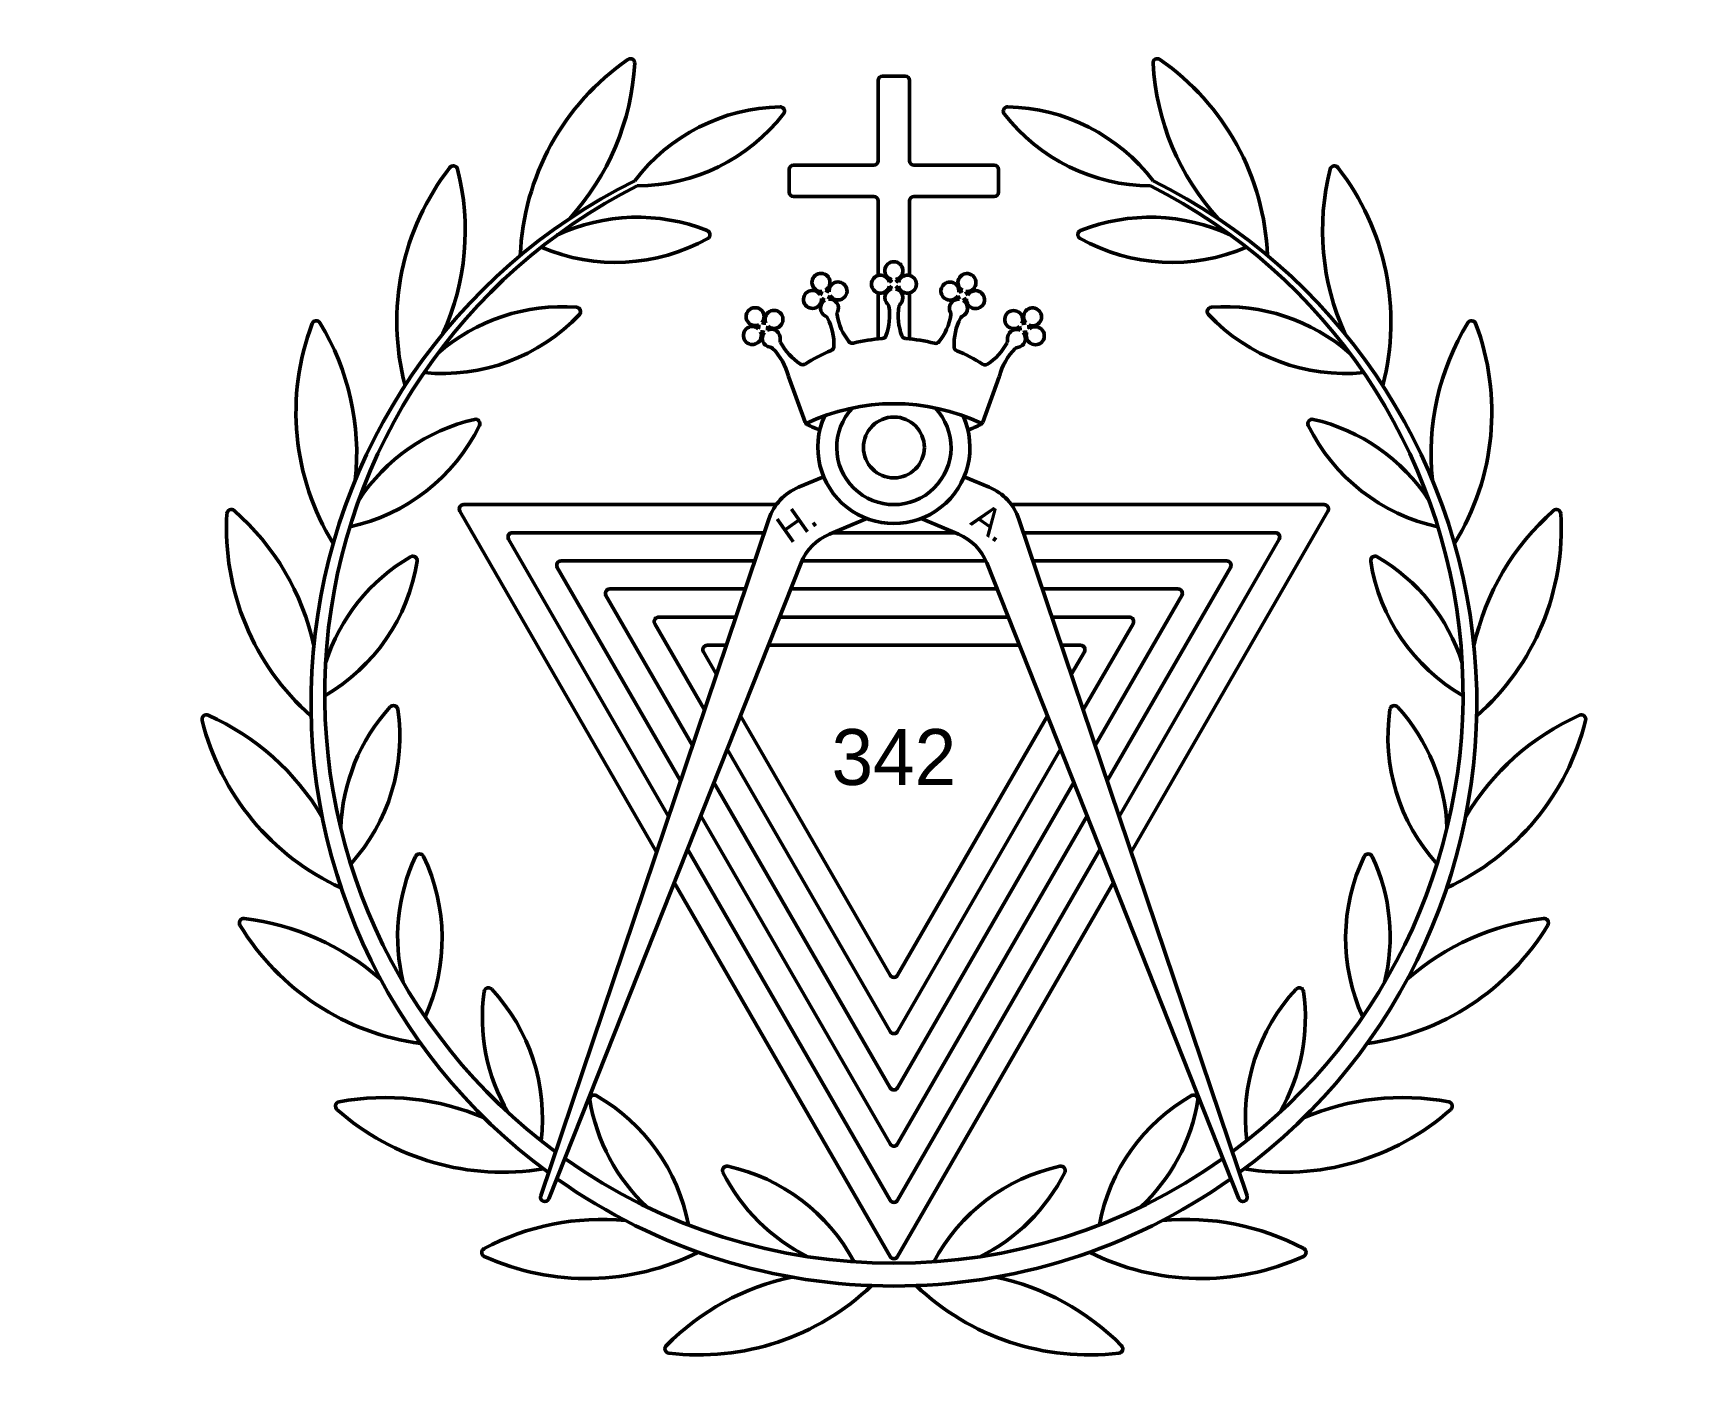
# Paper-space layout 'Layout1' of a CAD drawing. Header units: inches. Extents: x 0.19 to 9.89, y 0.05 to 7.97.
# The model-space entities are those that its viewports show. They can reach past a viewport. Long polylines and large blocks are cut down to what shows.
import ezdxf

# ---------------------------------------------------------------- set-up
doc = ezdxf.new("R2010")
doc.units = ezdxf.units.IN
doc.header["$MEASUREMENT"] = 0
doc.layers.get('0').update_dxf_attribs({"plot": 0})
for name, color, linetype, lineweight in [('compasses - outline', 7, 'Continuous', 50), ('cross - outline', 7, 'Continuous', 50), ('crown - outline', 7, 'Continuous', 50), ('crown - text', 7, 'Continuous', 50), ('laurels - outline', 7, 'Continuous', 50), ('triangles - green', 7, 'Continuous', 50)]:
    doc.layers.add(name, color=color, linetype=linetype, lineweight=lineweight)
doc.layers.get('0').off()
doc.layers.get('0').freeze()
doc.styles.get("Standard").update_dxf_attribs({"font": 'arial.ttf'})

msp = doc.modelspace()

# ---------------------------------------------------------------- linework, layer by layer
at = {"layer": 'compasses - outline'}
for p, q in [((-2.012, 8.037), (-2.733, 7.737)), ((2.012, 8.037), (2.733, 7.737)), ((-3.58, 6.824), (-10.117, -12.553)), ((-0.778, 6.84), (-1.846, 6.395)), ((0.778, 6.84), (1.846, 6.395)), ((3.58, 6.824), (10.117, -12.553)), ((-2.659, 5.573), (-9.883, -12.639)), ((2.659, 5.573), (9.883, -12.639))]:
    msp.add_line(p, q, dxfattribs=at)
msp.add_circle((0, 8.876), 0.872, dxfattribs=at)
for centre, radius, start, end in [((0, 8.876), 1.636, 136.1836, 43.8164), ((0, 8.876), 2.179, 155.4383, 24.5617), ((-2.156, 6.352), 1.5, 112.6289, 161.6742), ((2.156, 6.352), 1.5, 18.3258, 67.3711), ((-1.269, 5.01), 1.5, 112.6289, 157.9669), ((1.269, 5.01), 1.5, 22.0331, 67.3711), ((-9.998, -12.593), 0.125, 161.6742, 337.9669), ((9.998, -12.593), 0.125, 202.0331, 18.3258)]:
    msp.add_arc(centre, radius, start, end, dxfattribs=at)
at = {"layer": 'cross - outline'}
for p, q in [((0.325, 19.512), (-0.325, 19.512)), ((-0.45, 19.387), (-0.45, 17.087)), ((0.45, 19.387), (0.45, 17.087)), ((-3, 16.187), (-3, 16.837)), ((-2.875, 16.962), (-0.575, 16.962)), ((0.575, 16.962), (2.875, 16.962)), ((3, 16.837), (3, 16.187)), ((-0.575, 16.062), (-2.875, 16.062)), ((-0.45, 15.937), (-0.45, 13.801)), ((0.45, 15.937), (0.45, 13.801)), ((2.875, 16.062), (0.575, 16.062)), ((-0.45, 13.302), (-0.45, 11.985)), ((0.45, 13.302), (0.45, 11.984))]:
    msp.add_line(p, q, dxfattribs=at)
for centre, start, end in [((-0.325, 19.387), 90, 180), ((0.325, 19.387), 0, 90), ((-0.575, 17.087), 270, 0), ((0.575, 17.087), 180, 270), ((-2.875, 16.837), 90, 180), ((2.875, 16.837), 0, 90), ((-2.875, 16.187), 180, 270), ((2.875, 16.187), 270, 0), ((-0.575, 15.937), 0, 90), ((0.575, 15.937), 90, 180)]:
    msp.add_arc(centre, 0.125, start, end, dxfattribs=at)
at = {"layer": 'crown - outline'}
for p, q in [((-2.544, 9.601), (-3.02, 10.908)), ((2.544, 9.601), (3.017, 10.901))]:
    msp.add_line(p, q, dxfattribs=at)
for centre, radius, start, end in [((0, 13.938), 0.258, 282.2035, 257.7965), ((-2.088, 13.603), 0.258, 300.5168, 276.1097), ((-0.386, 13.552), 0.258, 12.2035, 347.7965), ((0.386, 13.552), 0.258, 192.2035, 167.7965), ((2.093, 13.598), 0.258, 263.84, 239.433), ((-2.333, 13.115), 0.258, 30.5168, 6.1097), ((-2.377, 13.443), 0.331, 323.4418, 343.1847), ((-1.76, 13.647), 0.331, 233.4418, 253.1847), ((-1.6, 13.358), 0.258, 210.5168, 186.1097), ((0, 13.165), 0.258, 102.2035, 225.8126), ((-0.325, 13.876), 0.331, 305.1286, 324.8714), ((-0.325, 13.227), 0.331, 35.1286, 54.8714), ((0.325, 13.876), 0.331, 215.1286, 234.8714), ((0.325, 13.227), 0.331, 125.1286, 144.8714), ((0, 13.165), 0.258, 314.2644, 77.7965), ((1.605, 13.353), 0.258, 353.84, 329.433), ((1.765, 13.642), 0.331, 286.7651, 306.5079), ((2.382, 13.437), 0.331, 196.7651, 216.5079), ((2.338, 13.109), 0.258, 173.84, 149.433), ((-3.975, 12.622), 0.258, 318.9307, 294.5236), ((-3.434, 12.544), 0.258, 228.9307, 204.5236), ((-1.845, 12.87), 0.258, 120.5168, 244.1259), ((-2.173, 12.826), 0.331, 53.4418, 73.1847), ((-1.556, 13.03), 0.331, 143.4418, 163.1847), ((-1.845, 12.87), 0.258, 332.5777, 96.1097), ((-1.786, 12.654), 1.663, 339.6607, 8.8628), ((-0.267, 12.891), 0.125, 8.8628, 45.8126), ((1.79, 12.653), 1.666, 171.1212, 200.3022), ((0.267, 12.891), 0.125, 134.2644, 171.1212), ((1.85, 12.864), 0.258, 83.84, 207.4491), ((1.561, 13.025), 0.331, 16.7651, 36.5079), ((1.85, 12.864), 0.258, 295.9009, 59.433), ((2.177, 12.82), 0.331, 106.7651, 126.5079), ((3.432, 12.537), 0.258, 335.4765, 311.0695), ((3.972, 12.615), 0.258, 245.4765, 221.0695), ((-4.053, 12.082), 0.258, 48.9307, 24.5236), ((-4.198, 12.379), 0.331, 341.8557, 1.5986), ((-3.678, 12.767), 0.331, 251.8557, 271.5986), ((-3.289, 12.247), 0.331, 161.8557, 181.5986), ((-2.012, 12.525), 0.125, 27.1761, 64.1259), ((-3.38, 11.823), 1.663, 357.974, 27.1761), ((-1.506, 12.693), 0.125, 152.5777, 189.4345), ((0.015, 12.946), 1.666, 189.4345, 218.6155), ((-0.007, 12.942), 1.663, 321.2972, 350.4993), ((1.51, 12.688), 0.125, 350.4993, 27.4491), ((3.387, 11.815), 1.666, 152.7577, 181.9387), ((2.017, 12.52), 0.125, 115.9009, 152.7577), ((3.287, 12.24), 0.331, 358.4016, 18.1444), ((3.675, 12.76), 0.331, 268.4016, 288.1444), ((4.051, 12.075), 0.258, 155.4765, 131.0695), ((4.196, 12.372), 0.331, 178.4016, 198.1444), ((-3.81, 11.858), 0.331, 71.8557, 91.5986), ((-3.513, 12.003), 0.258, 138.9307, 262.5397), ((-3.513, 12.003), 0.258, 350.9915, 114.5236), ((-3.135, 11.943), 0.125, 170.9915, 207.8483), ((-1.772, 12.663), 1.666, 207.8483, 237.0293), ((-1.19, 11.984), 0.125, 218.6155, 284.1634), ((-0.006, 7.293), 4.713, 94.0099, 104.1634), ((-0.344, 12.119), 0.125, 274.0099, 339.6607), ((0.344, 12.119), 0.125, 200.3022, 265.8501), ((-0.006, 7.293), 4.713, 75.6464, 85.8501), ((1.194, 11.98), 0.125, 255.6464, 321.2972), ((1.773, 12.654), 1.663, 302.9337, 332.1358), ((3.133, 11.936), 0.125, 332.1358, 9.0856), ((3.51, 11.996), 0.258, 65.4765, 189.0856), ((3.51, 11.996), 0.258, 277.5374, 41.0695), ((3.807, 11.851), 0.331, 88.4016, 108.1444), ((-3.562, 11.624), 0.125, 45.59, 82.5397), ((-4.638, 10.525), 1.663, 13.7817, 45.59), ((-0.006, 7.293), 4.713, 112.3232, 122.5772), ((-1.843, 11.769), 0.125, 292.3232, 357.974), ((1.847, 11.763), 0.125, 181.9387, 247.4866), ((-0.006, 7.293), 4.713, 57.2829, 67.4866), ((4.639, 10.516), 1.666, 134.3942, 166.1721), ((3.56, 11.617), 0.125, 97.5374, 134.3942), ((-2.902, 10.951), 0.125, 193.7817, 200), ((-2.611, 11.37), 0.125, 237.0293, 302.5772), ((2.609, 11.364), 0.125, 237.2829, 302.9337), ((2.899, 10.944), 0.125, 340, 346.1721), ((0, 4.314), 5.816, 64.3624, 115.6376), ((-2.426, 9.644), 0.125, 200, 244.7681), ((0, 14.792), 5.816, 244.7681, 248.6117), ((0, 14.792), 5.816, 291.3883, 295.2319), ((2.426, 9.644), 0.125, 295.2319, 340)]:
    msp.add_arc(centre, radius, start, end, dxfattribs=at)
at = {"layer": 'laurels - outline'}
for centre, radius, start, end in [((-3.544, 14.096), 7.162, 124.6648, 177.7768), ((-14.573, 20.269), 7.162, 317.4617, 356.8651), ((-7.547, 19.884), 0.125, 356.8651, 124.6648), ((7.547, 19.884), 0.125, 55.3352, 183.1349), ((14.573, 20.269), 7.162, 183.1349, 222.5383), ((3.544, 14.096), 7.162, 2.2232, 55.3352), ((-3.149, 13.26), 5.372, 91.1981, 142.7276), ((-3.259, 18.505), 0.125, 321.9874, 91.1981), ((3.259, 18.505), 0.125, 88.8019, 218.0126), ((3.149, 13.26), 5.372, 37.2724, 88.8019), ((-7.392, 21.736), 5.372, 270.4188, 321.9874), ((7.392, 21.736), 5.372, 218.0126, 269.5812), ((-7.075, 12.48), 7.162, 141.9667, 194.7662), ((-19.44, 15.094), 7.162, 335.6082, 14.167), ((-12.617, 16.816), 0.125, 14.167, 141.9667), ((19.44, 15.094), 7.162, 165.833, 204.3918), ((12.617, 16.816), 0.125, 38.0333, 165.833), ((7.075, 12.48), 7.162, 345.2338, 38.0333), ((0, 1.558), 16.696, 116.3992, 233.6602), ((0, 1.558), 16.696, 116.3992, 233.6602), ((0, 1.816), 16.302, 116.8111, 233.5218), ((0, 1.816), 16.302, 306.4782, 63.1889), ((0, 1.558), 16.696, 306.3398, 63.6008), ((0, 1.558), 16.696, 306.3398, 63.6008), ((-7.345, 10.054), 5.415, 68.3453, 115.2352), ((7.345, 10.054), 5.415, 64.7648, 111.6547), ((-7.972, 19.589), 5.415, 246.8393, 299.1804), ((-5.393, 14.97), 0.125, 299.1804, 68.3453), ((5.393, 14.97), 0.125, 111.6547, 240.8196), ((7.972, 19.589), 5.415, 240.8196, 293.1607), ((-9.501, 7.491), 5.415, 85.6472, 131.102), ((-9.099, 12.765), 0.125, 316.4823, 85.6472), ((9.099, 12.765), 0.125, 94.3528, 223.5177), ((9.501, 7.491), 5.415, 48.898, 94.3528), ((-9.964, 9.888), 7.162, 159.2686, 211.6868), ((-16.546, 12.379), 0.125, 31.4689, 159.2686), ((-22.548, 8.705), 7.162, 353.895, 31.4689), ((-12.935, 16.408), 5.415, 264.4828, 316.4823), ((12.935, 16.408), 5.415, 223.5177, 275.5172), ((22.548, 8.705), 7.162, 148.5311, 186.105), ((9.964, 9.888), 7.162, 328.3132, 20.7314), ((16.546, 12.379), 0.125, 20.7314, 148.5311), ((-16.728, 11.895), 5.415, 282.2072, 333.7842), ((-10.797, 4.403), 5.415, 102.9491, 146.766), ((-11.982, 9.558), 0.125, 333.7842, 102.9491), ((11.982, 9.558), 0.125, 77.0509, 206.2158), ((16.728, 11.895), 5.415, 206.2158, 257.7928), ((10.797, 4.403), 5.415, 33.234, 77.0509), ((-18.977, 6.974), 0.125, 48.7708, 176.5705), ((18.977, 6.974), 0.125, 3.4295, 131.2292), ((-11.953, 6.553), 7.162, 176.5705, 228.5716), ((-23.615, 1.682), 7.162, 12.2175, 48.7708), ((23.615, 1.682), 7.162, 131.2292, 167.7825), ((11.953, 6.553), 7.162, 311.4284, 3.4295), ((-11.116, 1.069), 5.415, 120.251, 162.3948), ((-13.781, 5.638), 0.125, 351.0861, 120.251), ((13.781, 5.638), 0.125, 59.749, 188.9139), ((11.116, 1.069), 5.415, 17.6052, 59.749), ((-19.007, 6.458), 5.415, 299.9752, 351.0861), ((19.007, 6.458), 5.415, 188.9139, 240.0248), ((-10.43, -2.209), 5.415, 137.5529, 178.1197), ((-14.333, 1.361), 0.125, 8.388, 137.5529), ((14.333, 1.361), 0.125, 42.4471, 171.612), ((10.43, -2.209), 5.415, 1.8803, 42.4471), ((-19.691, 1.091), 0.125, 66.0727, 193.8724), ((-12.859, 2.778), 7.162, 193.8724, 245.4573), ((-22.545, -5.341), 7.162, 30.4924, 66.0727), ((-19.566, 0.589), 5.415, 317.7454, 8.388), ((19.566, 0.589), 5.415, 171.612, 222.2546), ((12.859, 2.778), 7.162, 294.5427, 346.1276), ((22.545, -5.341), 7.162, 113.9273, 149.5076), ((19.691, 1.091), 0.125, 346.1276, 113.9273), ((-8.799, -5.135), 5.415, 154.8548, 194.0411), ((-13.587, -2.887), 0.125, 25.6899, 154.8548), ((-18.354, -5.18), 5.415, 335.4757, 25.6899), ((18.354, -5.18), 5.415, 154.3101, 204.5243), ((13.587, -2.887), 0.125, 25.1452, 154.3101), ((8.799, -5.135), 5.415, 345.9589, 25.1452), ((-18.623, -4.738), 0.125, 83.3746, 211.1743), ((-19.435, -11.728), 7.162, 48.6546, 83.3746), ((19.435, -11.728), 7.162, 96.6254, 131.3454), ((18.623, -4.738), 0.125, 328.8257, 96.6254), ((-12.602, -1.095), 7.162, 211.1743, 262.3811), ((12.602, -1.095), 7.162, 277.6189, 328.8257), ((-11.612, -6.721), 0.125, 42.9918, 172.1567), ((11.612, -6.721), 0.125, 7.8433, 137.0082), ((-6.372, -7.443), 5.415, 172.1567, 210.2361), ((-15.481, -10.328), 5.415, 353.1274, 42.9918), ((15.481, -10.328), 5.415, 137.0082, 186.8726), ((6.372, -7.443), 5.415, 329.7639, 7.8433), ((-15.869, -9.986), 0.125, 100.6765, 228.4762), ((-14.566, -16.901), 7.162, 66.6537, 100.6765), ((-8.586, -9.794), 0.125, 60.2937, 189.4586), ((-3.368, -8.925), 5.415, 189.4586, 226.763), ((-11.207, -14.389), 5.415, 10.6681, 60.2937), ((11.207, -14.389), 5.415, 119.7063, 169.3319), ((3.368, -8.925), 5.415, 313.237, 350.5414), ((8.586, -9.794), 0.125, 350.5414, 119.7063), ((14.566, -16.901), 7.162, 79.3235, 113.3463), ((15.869, -9.986), 0.125, 311.5238, 79.3235), ((-11.204, -4.717), 7.162, 228.4762, 279.3779), ((11.204, -4.717), 7.162, 260.6221, 311.5238), ((0, 1.816), 16.302, 234.6795, 305.3205), ((-4.783, -11.828), 0.125, 77.5956, 206.7605), ((-5.919, -16.994), 5.415, 28.0754, 77.5956), ((5.919, -16.994), 5.415, 102.4044, 151.9246), ((4.783, -11.828), 0.125, 333.2395, 102.4044), ((0, 1.558), 16.696, 234.6736, 305.3264), ((0, 1.558), 16.696, 234.6736, 305.3264), ((-0.06, -9.447), 5.415, 206.7605, 243.6633), ((0.06, -9.447), 5.415, 296.3367, 333.2395), ((-8.378, -20.392), 7.162, 84.4509, 117.9784), ((8.378, -20.392), 7.162, 62.0216, 95.5491), ((-11.68, -14.177), 0.125, 117.9784, 245.7781), ((-8.793, -7.76), 7.162, 245.7781, 296.4766), ((8.793, -7.76), 7.162, 243.5234, 294.2219), ((11.68, -14.177), 0.125, 294.2219, 62.0216), ((-1.433, -21.885), 7.162, 102.0187, 135.2804), ((-5.585, -9.947), 7.162, 263.08, 313.6971), ((5.585, -9.947), 7.162, 226.3029, 276.92), ((1.433, -21.885), 7.162, 44.7196, 77.9813), ((-6.433, -16.933), 0.125, 135.2804, 263.08), ((6.433, -16.933), 0.125, 276.92, 44.7196)]:
    msp.add_arc(centre, radius, start, end, dxfattribs=at)
at = {"layer": 'triangles - green'}
for points in [[(-3.365, 7.24), (-12.323, 7.24, 0.57735), (-12.431, 7.052), (-6.796, -2.709)], [(6.796, -2.709), (12.431, 7.052, 0.57735), (12.323, 7.24), (3.365, 7.24)], [(-3.711, 6.434), (-10.928, 6.434, 0.57735), (-11.036, 6.247), (-6.453, -1.692)], [(6.453, -1.692), (11.036, 6.247, 0.57735), (10.928, 6.434), (3.711, 6.434)], [(-3.983, 5.629), (-9.533, 5.629, 0.57735), (-9.641, 5.441), (-6.11, -0.675)], [(6.11, -0.675), (9.641, 5.441, 0.57735), (9.533, 5.629), (3.983, 5.629)], [(-4.255, 4.823), (-8.137, 4.823, 0.57735), (-8.246, 4.636), (-5.767, 0.342)], [(5.767, 0.342), (8.246, 4.636, 0.57735), (8.137, 4.823), (4.255, 4.823)], [(-4.527, 4.018), (-6.742, 4.018, 0.57735), (-6.851, 3.83), (-5.424, 1.359)], [(5.424, 1.359), (6.851, 3.83, 0.57735), (6.742, 4.018), (4.527, 4.018)], [(-4.798, 3.212), (-5.347, 3.212, 0.57735), (-5.456, 3.025), (-5.081, 2.375)], [(5.081, 2.375), (5.456, 3.025, 0.57735), (5.347, 3.212), (4.798, 3.212)], [(-4.397, 1.192), (-0.108, -6.237, 0.57735), (0.108, -6.237), (4.397, 1.192)], [(-4.776, 0.237), (-0.108, -7.848, 0.57735), (0.108, -7.848), (4.776, 0.237)], [(-5.155, -0.718), (-0.108, -9.459, 0.57735), (0.108, -9.459), (5.155, -0.718)], [(-5.533, -1.673), (-0.108, -11.07, 0.57735), (0.108, -11.07), (5.533, -1.673)], [(-5.912, -2.628), (-0.108, -12.681, 0.57735), (0.108, -12.681), (5.912, -2.628)], [(-6.291, -3.583), (-0.108, -14.292, 0.57735), (0.108, -14.292), (6.291, -3.583)]]:
    msp.add_lwpolyline(points, format="xyb", dxfattribs=at)
for points in [[(1.752, 6.434), (-1.752, 6.434)], [(2.636, 5.629), (-2.636, 5.629)], [(2.957, 4.823), (-2.957, 4.823)], [(3.276, 4.018), (-3.276, 4.018)], [(3.596, 3.212), (-3.596, 3.212)]]:
    msp.add_lwpolyline(points, dxfattribs=at)

# ---------------------------------------------------------------- texts
at = {"layer": 'crown - text', "char_height": 0.8, "attachment_point": 5}
for s, insert, rotation in [('{\\fAlgerian|b0|i0|c0|p82;H.}', (-2.788, 6.729), 35.1311), ('{\\fAlgerian|b0|i0|c0|p82;A.}', (2.788, 6.729), 324.8689)]:
    msp.add_mtext_dynamic_manual_height_columns(s, width=1.97595, gutter_width=17.216, heights=[0], dxfattribs=dict(at, insert=insert, rotation=rotation))
at = {"layer": 'crown - text', "insert": (0, 0), "char_height": 1.6, "attachment_point": 5}
msp.add_mtext_dynamic_manual_height_columns('{\\fAlgerian|b0|i0|c0|p82;342}', width=0.8, gutter_width=17.216, heights=[0], dxfattribs=at)

psp = doc.layouts.get("Layout1")

# ---------------------------------------------------------------- viewports
at = {"layer": '0', "view_target_point": (0.4501, 1.3911)}
psp.add_viewport(center=(5.039, 4.0091), size=(9.7063, 7.92304), view_center_point=(-1.4639, 0.0526), view_height=38.599711, dxfattribs=at)

doc.saveas('drawing.dxf')
